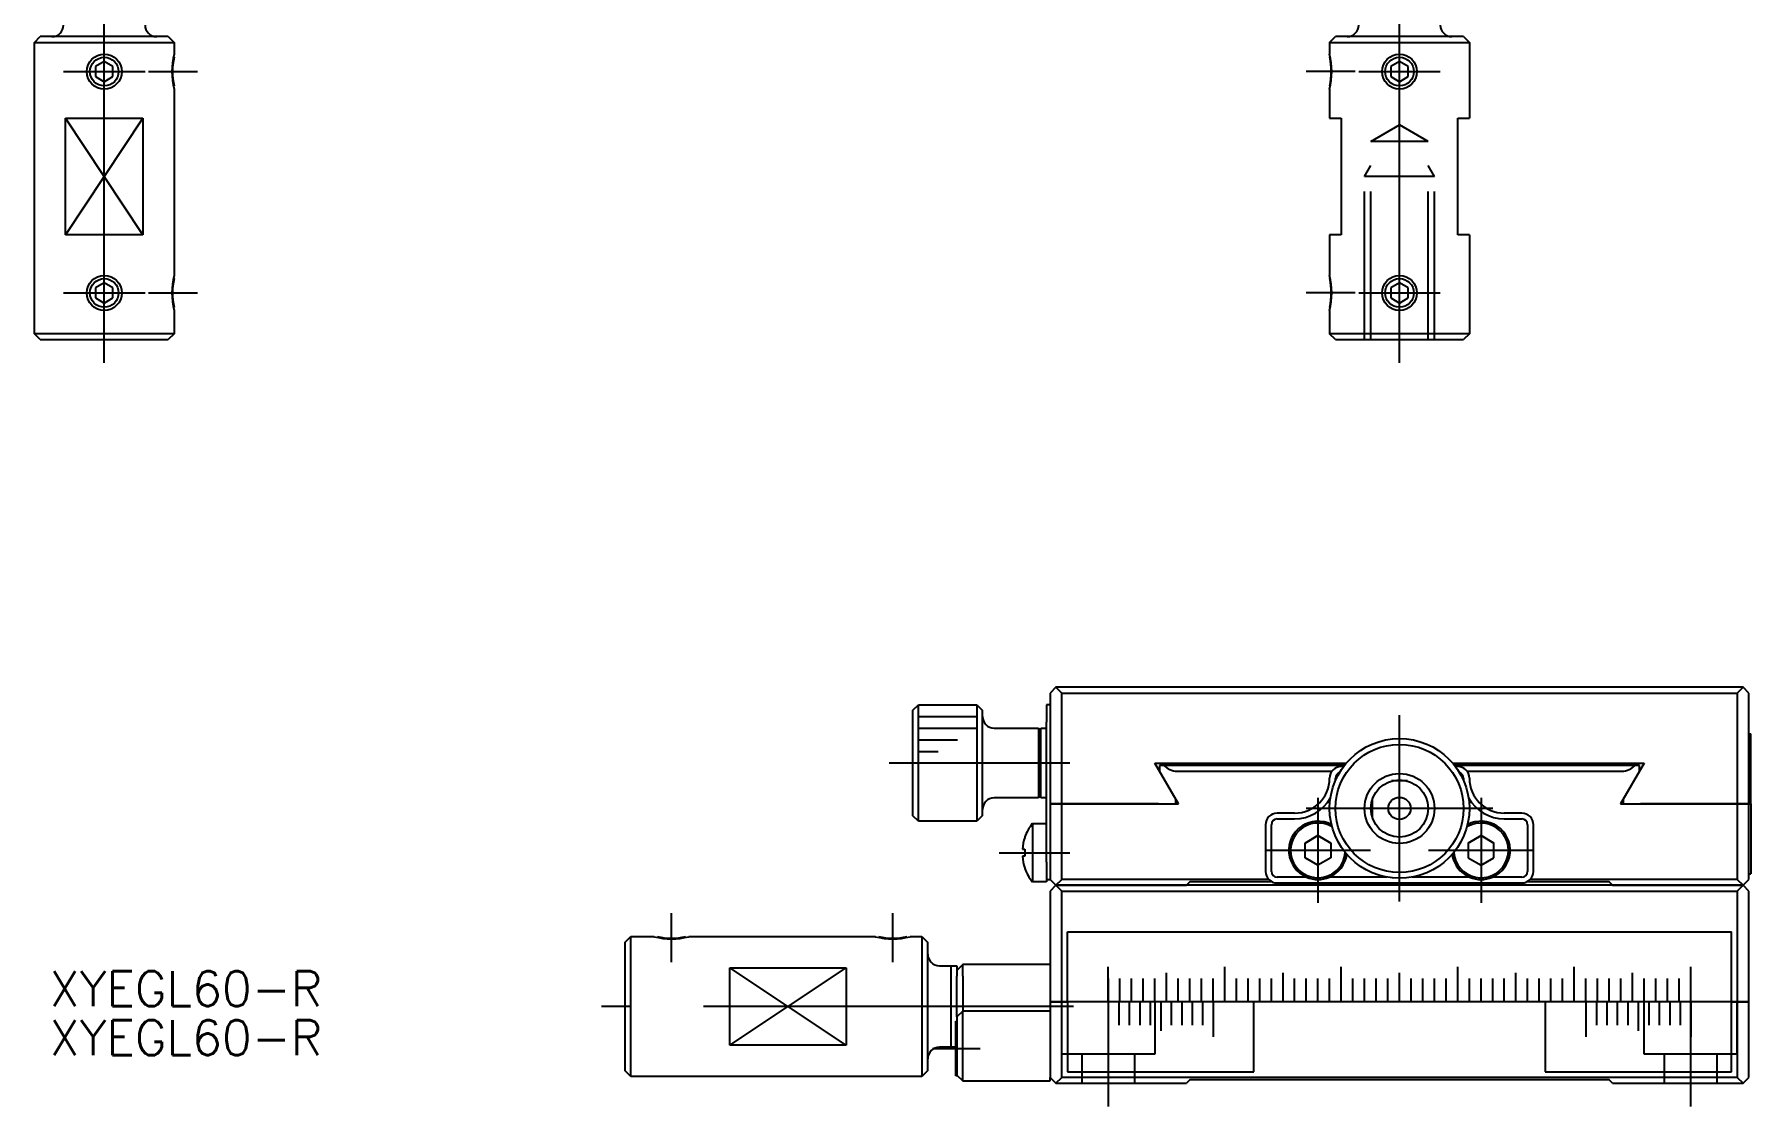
# Model space of a CAD drawing. Extents: x -137 to 250, y -132 to 121.
# Drawn here: x -117.2 to 30.2, y -132.4 to -40.3 of the extents above; entities that cross this region are included whole.
import ezdxf

# ---------------------------------------------------------------- set-up
doc = ezdxf.new("R2010")
doc.units = 0
doc.linetypes.add('CENTER', pattern=[50.8, 31.75, -6.35, 6.35, -6.35])
doc.linetypes.add('DASHED', pattern=[19.05, 12.7, -6.35])
doc.layers.get('0').update_dxf_attribs({"linetype": 'CONTINUOUS'})
doc.layers.add('CENTER', color=1, linetype='CENTER')
doc.styles.get("Standard").update_dxf_attribs({"font": 'txt.shx', "height": 3, "bigfont": 'bigfont.shx'})

# ---------------------------------------------------------------- blocks, each defined once
blk = doc.blocks.new('*U2')
at = {"color": 7, "linetype": 'CONTINUOUS'}
blk.add_text('XYEGL60-R', height=3, dxfattribs=at).set_placement((-115.89, -123.73))
blk = doc.blocks.new('*U3')
at = {"color": 7, "linetype": 'CONTINUOUS'}
blk.add_text('XYEGL60-R', height=3, dxfattribs=at).set_placement((-115.89, -127.95))

msp = doc.modelspace()

# ---------------------------------------------------------------- linework, layer by layer
at = {"color": 7, "linetype": 'CONTINUOUS'}
for p, q in [((-117.2, -41), (-116.7, -40.5)), ((-117.2, -66), (-117.2, -41)), ((-117.2, -41), (-105.2, -41)), ((-105.7, -40.5), (-116.7, -40.5)), ((-105.7, -40.5), (-105.2, -41)), ((-105.2, -41), (-105.2, -42)), ((-6, -41), (-5.5, -40.5)), ((-6, -41), (6, -41)), ((-6, -41), (-6, -42)), ((5.5, -40.5), (-5.5, -40.5)), ((5.5, -40.5), (6, -41)), ((6, -41), (6, -47.5)), ((-111.2, -42.63), (-111.95, -43.07)), ((-110.45, -43.07), (-111.2, -42.63)), ((0, -42.63), (-0.75, -43.07)), ((0.75, -43.07), (0, -42.63)), ((-111.95, -43.07), (-111.95, -43.93)), ((-111.95, -43.93), (-111.2, -44.37)), ((-111.2, -44.37), (-110.45, -43.93)), ((-110.45, -43.93), (-110.45, -43.07)), ((-0.75, -43.07), (-0.75, -43.93)), ((-0.75, -43.93), (0, -44.37)), ((0, -44.37), (0.75, -43.93)), ((0.75, -43.93), (0.75, -43.07)), ((-105.2, -45), (-105.2, -61)), ((-6, -45), (-6, -47.5)), ((-114.52, -57.5), (-114.52, -47.5)), ((-114.52, -47.5), (-107.89, -47.5)), ((-107.89, -47.5), (-107.89, -57.5)), ((-6, -47.5), (-5, -47.5)), ((-5, -47.5), (-5, -57.5)), ((5, -57.5), (5, -47.5)), ((5, -47.5), (6, -47.5)), ((-107.89, -57.5), (-114.52, -57.5)), ((-5, -57.5), (-6, -57.5)), ((-6, -57.5), (-6, -61)), ((6, -57.5), (5, -57.5)), ((6, -57.5), (6, -66)), ((-111.2, -61.63), (-111.95, -62.07)), ((-110.45, -62.07), (-111.2, -61.63)), ((0, -61.63), (-0.75, -62.07)), ((0.75, -62.07), (0, -61.63)), ((-111.95, -62.07), (-111.95, -62.93)), ((-111.95, -62.93), (-111.2, -63.37)), ((-111.2, -63.37), (-110.45, -62.93)), ((-110.45, -62.93), (-110.45, -62.07)), ((-0.75, -62.07), (-0.75, -62.93)), ((-0.75, -62.93), (0, -63.37)), ((0, -63.37), (0.75, -62.93)), ((0.75, -62.93), (0.75, -62.07)), ((-105.2, -64), (-105.2, -66)), ((-6, -64), (-6, -66)), ((-105.2, -66), (-117.2, -66)), ((-116.7, -66.5), (-117.2, -66)), ((-105.2, -66), (-105.7, -66.5)), ((6, -66), (-6, -66)), ((-5.5, -66.5), (-6, -66)), ((6, -66), (5.5, -66.5)), ((-116.7, -66.5), (-105.7, -66.5)), ((-5.5, -66.5), (5.5, -66.5)), ((-29.5, -96.36), (-30, -96.86)), ((-30, -96.86), (-30, -106.36)), ((29.5, -96.36), (-29.5, -96.36)), ((-29, -96.86), (-29.5, -96.36)), ((-29, -96.86), (29, -96.86)), ((-29, -106.36), (-29, -96.86)), ((29.5, -96.36), (29, -96.86)), ((29, -96.86), (29, -106.36)), ((30, -96.86), (29.5, -96.36)), ((30, -106.36), (30, -96.86)), ((-41.8, -98.36), (-41.3, -97.86)), ((-41.8, -98.36), (-41.8, -107.36)), ((-41.3, -107.86), (-41.3, -97.86)), ((-41.3, -97.86), (-36.3, -97.86)), ((-36.3, -97.86), (-36.3, -107.86)), ((-36.3, -97.86), (-35.8, -98.36)), ((-35.8, -107.36), (-35.8, -98.36)), ((-30.3, -97.86), (-30.3, -99.36)), ((-30, -97.86), (-30.3, -97.86)), ((-41.3, -98.86), (-36.3, -98.86)), ((-41.3, -99.86), (-36.3, -99.86)), ((-34.8, -99.86), (-31, -99.86)), ((-31, -99.86), (-31, -105.86)), ((-31, -99.86), (-30.8, -100.06)), ((-30.8, -105.86), (-30.8, -99.86)), ((-30.8, -99.86), (-30.3, -99.86)), ((-30.8, -105.66), (-30.8, -100.06)), ((-30.3, -111.36), (-30.3, -99.36)), ((-41.3, -100.86), (-37.95, -100.86)), ((1.5, -100.95), (1.5, -100.95)), ((30, -100.36), (30.15, -100.36)), ((30.15, -106.36), (30.15, -100.36)), ((-41.3, -101.86), (-39.6, -101.86)), ((-21, -102.86), (-4.56, -102.86)), ((-18.98, -106.36), (-21, -102.86)), ((-20.6, -103.06), (-20.6, -103.56)), ((-20.22, -103.06), (-20.6, -103.06)), ((-4.72, -103.06), (-20.22, -103.06)), ((-5, -103.06), (-5, -102.86)), ((4.56, -102.86), (21, -102.86)), ((20.22, -103.06), (4.72, -103.06)), ((5, -102.86), (5, -103.06)), ((21, -102.86), (18.98, -106.36)), ((20.6, -103.06), (20.22, -103.06)), ((20.6, -103.56), (20.6, -103.06)), ((-19.1, -103.56), (-5.8, -103.56)), ((-4.8, -103.16), (-5, -103.16)), ((-0.69, -104.36), (0.69, -104.36)), ((5, -103.16), (4.8, -103.16)), ((5.8, -103.56), (19.1, -103.56)), ((-31, -105.86), (-34.8, -105.86)), ((-30.8, -105.66), (-31, -105.86)), ((-30.3, -105.86), (-30.8, -105.86)), ((-19.2, -106.36), (-19.2, -105.98)), ((-2.34, -106.06), (-2.34, -107.46)), ((19.2, -105.98), (19.2, -106.36)), ((-41.3, -107.86), (-41.8, -107.36)), ((-35.8, -107.36), (-36.3, -107.86)), ((-30, -106.36), (-30, -112.86)), ((-29, -106.36), (-30, -106.36)), ((-30, -106.36), (-29, -106.36)), ((-29, -112.86), (-29, -106.36)), ((-29, -106.36), (-20.7, -106.36)), ((-20.7, -106.36), (-29, -106.36)), ((-20.7, -106.36), (-18.98, -106.36)), ((-18.98, -106.36), (-19.1, -106.16)), ((-9, -107.16), (-10.5, -107.16)), ((10.5, -107.16), (9, -107.16)), ((19.1, -106.16), (18.98, -106.36)), ((18.98, -106.36), (20.7, -106.36)), ((20.7, -106.36), (29, -106.36)), ((29, -106.36), (20.7, -106.36)), ((29, -106.36), (29, -112.86)), ((30, -106.36), (29, -106.36)), ((29, -106.36), (30, -106.36)), ((30, -112.86), (30, -106.36)), ((30.15, -106.36), (30, -106.36)), ((30, -106.36), (30.15, -106.36)), ((30.15, -106.36), (30.15, -112.36)), ((-36.3, -107.86), (-41.3, -107.86)), ((-31.52, -108.06), (-30.3, -108.06)), ((-31.52, -108.06), (-31.52, -113.06)), ((-11.5, -108.16), (-11.5, -112.16)), ((-11, -112.16), (-11, -108.16)), ((-10.5, -107.66), (-9, -107.66)), ((9, -107.66), (10.5, -107.66)), ((11, -108.16), (11, -112.16)), ((11.5, -112.16), (11.5, -108.16)), ((-32.38, -110.26), (-32.17, -110.26)), ((-32.17, -109.21), (-32.17, -109.25)), ((-32.17, -110.26), (-32.17, -110.86)), ((-7, -109.09), (-8.1, -109.73)), ((-8.1, -109.73), (-7, -109.09)), ((-8.1, -111), (-8.1, -109.73)), ((-5.9, -109.73), (-7, -109.09)), ((-7, -109.09), (-5.9, -109.73)), ((-5.9, -109.73), (-5.9, -111)), ((5.9, -109.73), (7, -109.09)), ((7, -109.09), (5.9, -109.73)), ((5.9, -109.73), (5.9, -111)), ((7, -109.09), (8.1, -109.73)), ((8.1, -109.73), (7, -109.09)), ((8.1, -111), (8.1, -109.73)), ((-32.17, -110.86), (-32.38, -110.86)), ((-32.17, -111.88), (-32.17, -111.91)), ((-30.3, -111.36), (-30.3, -112.86)), ((-7, -111.63), (-8.1, -111)), ((-5.9, -111), (-7, -111.63)), ((5.9, -111), (7, -111.63)), ((7, -111.63), (8.1, -111)), ((-30.3, -113.06), (-31.52, -113.06)), ((-30.3, -112.86), (-30.3, -113.06)), ((-30.3, -112.86), (-30, -112.86)), ((-30, -112.86), (-29.5, -113.36)), ((-29.5, -113.36), (-30, -113.86)), ((-29.5, -113.36), (-29, -112.86)), ((-18.3, -113.36), (-29.5, -113.36)), ((-29.5, -113.36), (-18.3, -113.36)), ((-29, -113.86), (-29.5, -113.36)), ((-11.21, -112.86), (-29, -112.86)), ((-18, -113.06), (-18.3, -113.36)), ((18.3, -113.36), (-18.3, -113.36)), ((-10.94, -113.06), (-18, -113.06)), ((-7.98, -112.66), (-10.5, -112.66)), ((-10.5, -113.16), (10.5, -113.16)), ((-1.09, -112.66), (-6.02, -112.66)), ((6.02, -112.66), (1.09, -112.66)), ((10.5, -112.66), (7.98, -112.66)), ((18, -113.06), (10.94, -113.06)), ((29, -112.86), (11.21, -112.86)), ((18.3, -113.36), (18, -113.06)), ((29.5, -113.36), (18.3, -113.36)), ((18.3, -113.36), (29.5, -113.36)), ((29, -112.86), (29.5, -113.36)), ((29.5, -113.36), (29, -113.86)), ((29.5, -113.36), (30, -112.86)), ((30, -113.86), (29.5, -113.36)), ((30, -112.36), (30.15, -112.36)), ((-30, -113.86), (-30, -123.36)), ((-29, -113.86), (29, -113.86)), ((-29, -123.36), (-29, -113.86)), ((29, -113.86), (29, -123.36)), ((30, -123.36), (30, -113.86)), ((-66.5, -118.26), (-66, -117.76)), ((-66, -123.76), (-66, -117.76)), ((-66, -117.76), (-64, -117.76)), ((-61, -117.76), (-45, -117.76)), ((-42, -117.76), (-41, -117.76)), ((-41, -117.76), (-41, -123.76)), ((-41, -117.76), (-40.5, -118.26)), ((-28.5, -117.36), (28.5, -117.36)), ((-28.5, -123.36), (-28.5, -117.36)), ((28.5, -123.36), (28.5, -117.36)), ((-66.5, -118.26), (-66.5, -123.76)), ((-40.5, -123.76), (-40.5, -118.26)), ((-57.5, -120.45), (-47.5, -120.45)), ((-57.5, -127.08), (-57.5, -120.45)), ((-47.5, -120.45), (-47.5, -127.08)), ((-39.5, -120.26), (-38.5, -120.26)), ((-38.5, -127.26), (-38.5, -120.26)), ((-38.5, -127.26), (-38.5, -120.26)), ((-38.5, -120.26), (-38, -120.26)), ((-37.5, -120.16), (-38, -120.66)), ((-38, -120.26), (-38, -120.66)), ((-38, -120.66), (-38, -121.16)), ((-30, -120.16), (-37.5, -120.16)), ((-37.5, -121.16), (-37.5, -120.16)), ((-30, -120.16), (-34, -120.16)), ((-25, -120.86), (-25, -120.36)), ((-15, -120.86), (-15, -120.36)), ((-5, -120.86), (-5, -120.36)), ((5, -120.86), (5, -120.36)), ((15, -120.86), (15, -120.36)), ((25, -120.86), (25, -120.36)), ((-38, -124.66), (-38, -121.16)), ((-37.5, -121.16), (-37.5, -124.16)), ((-25, -121.36), (-25, -120.86)), ((-25, -123.36), (-25, -121.36)), ((-24, -123.36), (-24, -121.36)), ((-23, -123.36), (-23, -121.36)), ((-22, -123.36), (-22, -121.36)), ((-21, -123.36), (-21, -121.36)), ((-20, -121.36), (-20, -120.86)), ((-20, -123.36), (-20, -121.36)), ((-19, -123.36), (-19, -121.36)), ((-18, -123.36), (-18, -121.36)), ((-17, -123.36), (-17, -121.36)), ((-16, -123.36), (-16, -121.36)), ((-15, -121.36), (-15, -120.86)), ((-15, -123.36), (-15, -121.36)), ((-14, -123.36), (-14, -121.36)), ((-13, -123.36), (-13, -121.36)), ((-12, -123.36), (-12, -121.36)), ((-11, -123.36), (-11, -121.36)), ((-10, -121.36), (-10, -120.86)), ((-10, -123.36), (-10, -121.36)), ((-9, -123.36), (-9, -121.36)), ((-8, -123.36), (-8, -121.36)), ((-7, -123.36), (-7, -121.36)), ((-6, -123.36), (-6, -121.36)), ((-5, -121.36), (-5, -120.86)), ((-5, -123.36), (-5, -121.36)), ((-4, -123.36), (-4, -121.36)), ((-3, -123.36), (-3, -121.36)), ((-2, -123.36), (-2, -121.36)), ((-1, -123.36), (-1, -121.36)), ((0, -121.36), (0, -120.86)), ((0, -123.36), (0, -121.36)), ((1, -123.36), (1, -121.36)), ((2, -123.36), (2, -121.36)), ((3, -123.36), (3, -121.36)), ((4, -123.36), (4, -121.36)), ((5, -121.36), (5, -120.86)), ((5, -123.36), (5, -121.36)), ((6, -123.36), (6, -121.36)), ((7, -123.36), (7, -121.36)), ((8, -123.36), (8, -121.36)), ((9, -123.36), (9, -121.36)), ((10, -121.36), (10, -120.86)), ((10, -123.36), (10, -121.36)), ((11, -123.36), (11, -121.36)), ((12, -123.36), (12, -121.36)), ((13, -123.36), (13, -121.36)), ((14, -123.36), (14, -121.36)), ((15, -121.36), (15, -120.86)), ((15, -123.36), (15, -121.36)), ((16, -123.36), (16, -121.36)), ((17, -123.36), (17, -121.36)), ((18, -123.36), (18, -121.36)), ((19, -123.36), (19, -121.36)), ((20, -121.36), (20, -120.86)), ((20, -123.36), (20, -121.36)), ((21, -123.36), (21, -121.36)), ((22, -123.36), (22, -121.36)), ((23, -123.36), (23, -121.36)), ((24, -123.36), (24, -121.36)), ((25, -121.36), (25, -120.86)), ((25, -123.36), (25, -121.36)), ((-66.5, -123.76), (-66.5, -129.26)), ((-66, -129.76), (-66, -123.76)), ((-41, -123.76), (-41, -129.76)), ((-40.5, -129.26), (-40.5, -123.76)), ((-30, -123.36), (-30, -129.86)), ((-29, -123.36), (-30, -123.36)), ((-30, -123.36), (-29, -123.36)), ((-29, -129.86), (-29, -123.36)), ((-29, -123.36), (-28.51, -123.36)), ((-28.51, -123.36), (-29, -123.36)), ((-25.01, -123.36), (-28.5, -123.36)), ((-25.01, -123.36), (-28.5, -123.36)), ((-28.5, -123.36), (-28.5, -129.36)), ((-25, -123.36), (-25.01, -123.36)), ((-25, -123.36), (-25.01, -123.36)), ((-25, -123.36), (-25, -125.36)), ((-24.99, -123.36), (-25, -123.36)), ((-24.99, -123.36), (-25, -123.36)), ((-24.11, -123.36), (-24.99, -123.36)), ((-24.1, -123.36), (-24.99, -123.36)), ((-24.1, -123.36), (-24.11, -123.36)), ((-24.1, -123.36), (-24.1, -125.36)), ((-24.09, -123.36), (-24.1, -123.36)), ((-24.01, -123.36), (-24.1, -123.36)), ((-24, -123.36), (-24.09, -123.36)), ((-24, -123.36), (-24.01, -123.36)), ((-23.21, -123.36), (-24, -123.36)), ((-23.99, -123.36), (-24, -123.36)), ((-23.2, -123.36), (-23.99, -123.36)), ((-23.2, -123.36), (-23.21, -123.36)), ((-23.2, -123.36), (-23.2, -125.36)), ((-23.01, -123.36), (-23.2, -123.36)), ((-23.19, -123.36), (-23.2, -123.36)), ((-23, -123.36), (-23.19, -123.36)), ((-23, -123.36), (-23.01, -123.36)), ((-22.31, -123.36), (-23, -123.36)), ((-22.99, -123.36), (-23, -123.36)), ((-22.3, -123.36), (-22.99, -123.36)), ((-22.3, -123.36), (-22.31, -123.36)), ((-22.3, -123.36), (-22.3, -125.36)), ((-22.29, -123.36), (-22.3, -123.36)), ((-22.01, -123.36), (-22.3, -123.36)), ((-22, -123.36), (-22.29, -123.36)), ((-22, -123.36), (-22.01, -123.36)), ((-21.41, -123.36), (-22, -123.36)), ((-21.99, -123.36), (-22, -123.36)), ((-21.4, -123.36), (-21.99, -123.36)), ((-21.4, -123.36), (-21.41, -123.36)), ((-21.4, -123.36), (-21.4, -125.36)), ((-21.39, -123.36), (-21.4, -123.36)), ((-21.01, -123.36), (-21.4, -123.36)), ((-21, -123.36), (-21.39, -123.36)), ((-21, -123.36), (-21.01, -123.36)), ((-20.51, -123.36), (-21, -123.36)), ((-20.99, -123.36), (-21, -123.36)), ((-20.5, -123.36), (-20.99, -123.36)), ((-20.5, -123.36), (-20.51, -123.36)), ((-20.5, -123.36), (-20.5, -125.36)), ((-20.01, -123.36), (-20.5, -123.36)), ((-20.49, -123.36), (-20.5, -123.36)), ((-20, -123.36), (-20.49, -123.36)), ((-20, -123.36), (-20.01, -123.36)), ((-19.99, -123.36), (-20, -123.36)), ((-19.61, -123.36), (-20, -123.36)), ((-19.6, -123.36), (-19.99, -123.36)), ((-19.6, -123.36), (-19.61, -123.36)), ((-19.6, -123.36), (-19.6, -125.36)), ((-19.59, -123.36), (-19.6, -123.36)), ((-19.01, -123.36), (-19.6, -123.36)), ((-19, -123.36), (-19.59, -123.36)), ((-19, -123.36), (-19.01, -123.36)), ((-18.71, -123.36), (-19, -123.36)), ((-18.99, -123.36), (-19, -123.36)), ((-18.7, -123.36), (-18.99, -123.36)), ((-18.7, -123.36), (-18.71, -123.36)), ((-18.7, -123.36), (-18.7, -125.36)), ((-18.69, -123.36), (-18.7, -123.36)), ((-18.01, -123.36), (-18.7, -123.36)), ((-18, -123.36), (-18.69, -123.36)), ((-18, -123.36), (-18.01, -123.36)), ((-17.81, -123.36), (-18, -123.36)), ((-17.99, -123.36), (-18, -123.36)), ((-17.8, -123.36), (-17.99, -123.36)), ((-17.8, -123.36), (-17.81, -123.36)), ((-17.8, -123.36), (-17.8, -125.36)), ((-17.79, -123.36), (-17.8, -123.36)), ((-17.01, -123.36), (-17.8, -123.36)), ((-17, -123.36), (-17.79, -123.36)), ((-17, -123.36), (-17.01, -123.36)), ((-16.91, -123.36), (-17, -123.36)), ((-16.99, -123.36), (-17, -123.36)), ((-16.9, -123.36), (-16.99, -123.36)), ((-16.9, -123.36), (-16.91, -123.36)), ((-16.9, -123.36), (-16.9, -125.36)), ((-16.01, -123.36), (-16.9, -123.36)), ((-16.89, -123.36), (-16.9, -123.36)), ((-16.01, -123.36), (-16.89, -123.36)), ((-16, -123.36), (-16.01, -123.36)), ((-16, -123.36), (-16.01, -123.36)), ((-16, -123.36), (-16, -125.36)), ((-15.99, -123.36), (-16, -123.36)), ((-15.99, -123.36), (-16, -123.36)), ((-15, -123.36), (-15.99, -123.36)), ((-15.01, -123.36), (-15.99, -123.36)), ((-15, -123.36), (-15.01, -123.36)), ((-14, -123.36), (-15, -123.36)), ((-14.99, -123.36), (-15, -123.36)), ((-14.01, -123.36), (-14.99, -123.36)), ((-14, -123.36), (-14.01, -123.36)), ((-13.99, -123.36), (-14, -123.36)), ((-13, -123.36), (-14, -123.36)), ((-13.01, -123.36), (-13.99, -123.36)), ((-13, -123.36), (-13.01, -123.36)), ((-12.99, -123.36), (-13, -123.36)), ((-12.5, -123.36), (-13, -123.36)), ((-12.5, -123.36), (-12.99, -123.36)), ((-12.5, -129.36), (-12.5, -123.36)), ((-12.49, -123.36), (-12.5, -123.36)), ((-12, -123.36), (-12.49, -123.36)), ((-11, -123.36), (-12, -123.36)), ((-10, -123.36), (-11, -123.36)), ((-9, -123.36), (-10, -123.36)), ((-8, -123.36), (-9, -123.36)), ((-7, -123.36), (-8, -123.36)), ((-6, -123.36), (-7, -123.36)), ((-5, -123.36), (-6, -123.36)), ((-4, -123.36), (-5, -123.36)), ((-3, -123.36), (-4, -123.36)), ((-2, -123.36), (-3, -123.36)), ((-1, -123.36), (-2, -123.36)), ((0, -123.36), (-1, -123.36)), ((1, -123.36), (0, -123.36)), ((2, -123.36), (1, -123.36)), ((3, -123.36), (2, -123.36)), ((4, -123.36), (3, -123.36)), ((5, -123.36), (4, -123.36)), ((6, -123.36), (5, -123.36)), ((7, -123.36), (6, -123.36)), ((8, -123.36), (7, -123.36)), ((9, -123.36), (8, -123.36)), ((10, -123.36), (9, -123.36)), ((11, -123.36), (10, -123.36)), ((12, -123.36), (11, -123.36)), ((12.49, -123.36), (12, -123.36)), ((12.5, -123.36), (12.49, -123.36)), ((12.5, -123.36), (12.5, -129.36)), ((13, -123.36), (12.5, -123.36)), ((12.99, -123.36), (12.5, -123.36)), ((13, -123.36), (12.99, -123.36)), ((14, -123.36), (13, -123.36)), ((13.01, -123.36), (13, -123.36)), ((13.99, -123.36), (13.01, -123.36)), ((14, -123.36), (13.99, -123.36)), ((15, -123.36), (14, -123.36)), ((14.01, -123.36), (14, -123.36)), ((14.99, -123.36), (14.01, -123.36)), ((15, -123.36), (14.99, -123.36)), ((15.99, -123.36), (15, -123.36)), ((15.01, -123.36), (15, -123.36)), ((15.99, -123.36), (15.01, -123.36)), ((16, -123.36), (15.99, -123.36)), ((16, -123.36), (15.99, -123.36)), ((16, -123.36), (16, -125.36)), ((16.01, -123.36), (16, -123.36)), ((16.01, -123.36), (16, -123.36)), ((16.89, -123.36), (16.01, -123.36)), ((16.9, -123.36), (16.01, -123.36)), ((16.9, -123.36), (16.89, -123.36)), ((16.9, -123.36), (16.9, -125.36)), ((16.91, -123.36), (16.9, -123.36)), ((16.99, -123.36), (16.9, -123.36)), ((17, -123.36), (16.91, -123.36)), ((17, -123.36), (16.99, -123.36)), ((17.79, -123.36), (17, -123.36)), ((17.01, -123.36), (17, -123.36)), ((17.8, -123.36), (17.01, -123.36)), ((17.8, -123.36), (17.79, -123.36)), ((17.8, -123.36), (17.8, -125.36)), ((17.99, -123.36), (17.8, -123.36)), ((17.81, -123.36), (17.8, -123.36)), ((18, -123.36), (17.81, -123.36)), ((18, -123.36), (17.99, -123.36)), ((18.69, -123.36), (18, -123.36)), ((18.01, -123.36), (18, -123.36)), ((18.7, -123.36), (18.01, -123.36)), ((18.7, -123.36), (18.69, -123.36)), ((18.7, -123.36), (18.7, -125.36)), ((18.71, -123.36), (18.7, -123.36)), ((18.99, -123.36), (18.7, -123.36)), ((19, -123.36), (18.71, -123.36)), ((19, -123.36), (18.99, -123.36)), ((19.59, -123.36), (19, -123.36)), ((19.01, -123.36), (19, -123.36)), ((19.6, -123.36), (19.01, -123.36)), ((19.6, -123.36), (19.59, -123.36)), ((19.6, -123.36), (19.6, -125.36)), ((19.61, -123.36), (19.6, -123.36)), ((19.99, -123.36), (19.6, -123.36)), ((20, -123.36), (19.61, -123.36)), ((20, -123.36), (19.99, -123.36)), ((20.49, -123.36), (20, -123.36)), ((20.01, -123.36), (20, -123.36)), ((20.5, -123.36), (20.01, -123.36)), ((20.5, -123.36), (20.49, -123.36)), ((20.5, -123.36), (20.5, -125.36)), ((20.51, -123.36), (20.5, -123.36)), ((20.99, -123.36), (20.5, -123.36)), ((21, -123.36), (20.51, -123.36)), ((21, -123.36), (20.99, -123.36)), ((21.01, -123.36), (21, -123.36)), ((21.39, -123.36), (21, -123.36)), ((21.4, -123.36), (21.01, -123.36)), ((21.4, -123.36), (21.39, -123.36)), ((21.4, -123.36), (21.4, -125.36)), ((21.41, -123.36), (21.4, -123.36)), ((21.99, -123.36), (21.4, -123.36)), ((22, -123.36), (21.41, -123.36)), ((22, -123.36), (21.99, -123.36)), ((22.29, -123.36), (22, -123.36)), ((22.01, -123.36), (22, -123.36)), ((22.3, -123.36), (22.01, -123.36)), ((22.3, -123.36), (22.29, -123.36)), ((22.3, -123.36), (22.3, -125.36)), ((22.99, -123.36), (22.3, -123.36)), ((22.31, -123.36), (22.3, -123.36)), ((23, -123.36), (22.31, -123.36)), ((23, -123.36), (22.99, -123.36)), ((23.01, -123.36), (23, -123.36)), ((23.19, -123.36), (23, -123.36)), ((23.2, -123.36), (23.01, -123.36)), ((23.2, -123.36), (23.19, -123.36)), ((23.2, -123.36), (23.2, -125.36)), ((23.99, -123.36), (23.2, -123.36)), ((23.21, -123.36), (23.2, -123.36)), ((24, -123.36), (23.21, -123.36)), ((24, -123.36), (23.99, -123.36)), ((24.01, -123.36), (24, -123.36)), ((24.09, -123.36), (24, -123.36)), ((24.1, -123.36), (24.01, -123.36)), ((24.1, -123.36), (24.09, -123.36)), ((24.1, -123.36), (24.1, -125.36)), ((24.99, -123.36), (24.1, -123.36)), ((24.11, -123.36), (24.1, -123.36)), ((24.99, -123.36), (24.11, -123.36)), ((25, -123.36), (24.99, -123.36)), ((25, -123.36), (24.99, -123.36)), ((25, -123.36), (25, -125.36)), ((25.01, -123.36), (25, -123.36)), ((25.01, -123.36), (25, -123.36)), ((28.5, -123.36), (25.01, -123.36)), ((28.5, -123.36), (25.01, -123.36)), ((28.5, -129.36), (28.5, -123.36)), ((28.51, -123.36), (29, -123.36)), ((29, -123.36), (28.51, -123.36)), ((29, -123.36), (29, -129.86)), ((30, -123.36), (29, -123.36)), ((29, -123.36), (30, -123.36)), ((30, -129.86), (30, -123.36)), ((-38.1, -125.01), (-38, -125.01)), ((-38.1, -129.71), (-38.1, -125.01)), ((-37.5, -124.16), (-38, -124.66)), ((-38, -124.66), (-38, -125.16)), ((-38, -125.16), (-38, -129.16)), ((-30, -124.16), (-37.5, -124.16)), ((-37.5, -125.16), (-37.5, -124.16)), ((-37.5, -129.16), (-37.5, -125.16)), ((-25, -125.36), (-25, -125.86)), ((-25, -125.86), (-25, -126.36)), ((-20.5, -125.36), (-20.5, -125.86)), ((-16, -125.36), (-16, -125.86)), ((-16, -125.86), (-16, -126.36)), ((16, -125.36), (16, -125.86)), ((16, -125.86), (16, -126.36)), ((20.5, -125.36), (20.5, -125.86)), ((25, -125.36), (25, -125.86)), ((25, -125.86), (25, -126.36)), ((-47.5, -127.08), (-57.5, -127.08)), ((-38.5, -127.26), (-39.5, -127.26)), ((-38.1, -127.26), (-38.5, -127.26)), ((-66, -129.76), (-66.5, -129.26)), ((-40.5, -129.26), (-41, -129.76)), ((-38, -129.16), (-38, -129.66)), ((-38, -129.66), (-37.5, -130.16)), ((-37.5, -130.16), (-37.5, -129.16)), ((-28.5, -129.36), (-12.5, -129.36)), ((12.5, -129.36), (28.5, -129.36)), ((-41, -129.76), (-66, -129.76)), ((-37.95, -129.71), (-38.1, -129.71)), ((-37.95, -129.71), (-37.8, -129.86)), ((-37.5, -130.16), (-30, -130.16)), ((-30, -130.16), (-30, -129.86)), ((-30, -129.86), (-29.5, -130.36)), ((-29.5, -130.36), (-29, -129.86)), ((-29.5, -130.36), (-18.3, -130.36)), ((29, -129.86), (-29, -129.86)), ((-18, -130.06), (-18.3, -130.36)), ((18, -130.06), (-18, -130.06)), ((18.3, -130.36), (18, -130.06)), ((18.3, -130.36), (29.5, -130.36)), ((29, -129.86), (29.5, -130.36)), ((29.5, -130.36), (30, -129.86))]:
    msp.add_line(p, q, dxfattribs=at)
at = {"color": 3, "linetype": 'CONTINUOUS'}
for p, q in [((-107.89, -57.5), (-114.52, -47.5)), ((-107.89, -47.5), (-114.52, -57.5)), ((-47.5, -127.08), (-57.5, -120.45)), ((-57.5, -127.08), (-47.5, -120.45))]:
    msp.add_line(p, q, dxfattribs=at)
at = {"color": 3, "linetype": 'DASHED'}
for p, q in [((-2.46, -49.5), (0, -48.08)), ((2.46, -49.5), (0, -48.08)), ((-2.46, -66.5), (-2.46, -49.5)), ((2.46, -49.5), (-2.46, -49.5)), ((2.46, -66.5), (2.46, -49.5)), ((-3, -52.5), (-2.46, -51.56)), ((3, -52.5), (2.46, -51.56)), ((-3, -66.5), (-3, -52.5)), ((3, -52.5), (-3, -52.5)), ((3, -66.5), (3, -52.5)), ((-29, -127.86), (-29, -123.36)), ((-21, -123.36), (-21, -127.86)), ((21, -127.86), (21, -123.36)), ((29, -127.86), (29, -123.36)), ((-21, -127.86), (-29, -127.86)), ((-27.25, -130.36), (-27.25, -127.86)), ((-22.75, -127.86), (-22.75, -130.36)), ((29, -127.86), (21, -127.86)), ((22.75, -130.36), (22.75, -127.86)), ((27.25, -127.86), (27.25, -130.36))]:
    msp.add_line(p, q, dxfattribs=at)
at = {"color": 3, "linetype": 'CONTINUOUS'}
for centre, radius in [((-111.2, -43.5), 1.5), ((0, -43.5), 1.5), ((-111.2, -62.5), 1.5), ((0, -62.5), 1.5), ((0, -106.76), 3)]:
    msp.add_circle(centre, radius, dxfattribs=at)
at = {"color": 7, "linetype": 'CONTINUOUS'}
for centre, radius in [((-111.2, -43.5), 1.23), ((0, -43.5), 1.23), ((-111.2, -62.5), 1.23), ((0, -62.5), 1.23), ((0, -106.76), 6), ((0, -106.76), 5.5), ((0, -106.76), 2.46), ((0, -106.76), 0.951)]:
    msp.add_circle(centre, radius, dxfattribs=at)
for centre, radius, start, end in [((-115.7, -39.5), 1, 270, 0), ((-106.7, -39.5), 1, 180, 270), ((-4.5, -39.5), 1, 270, 0), ((4.5, -39.5), 1, 180, 270), ((-99.53, -43.5), 5.81, 167.7747, 192.2253), ((-11.67, -43.5), 5.81, 347.7747, 12.2253), ((-99.53, -62.5), 5.81, 167.7747, 192.2253), ((-11.67, -62.5), 5.81, 347.7747, 12.2253), ((-34.8, -98.86), 1, 180, 270), ((-19.1, -102.06), 1.5, 221.8103, 270), ((19.1, -102.06), 1.5, 270, 318.1897), ((-9, -104.16), 3, 270, 0), ((-5, -104.16), 1, 90, 180), ((-9, -104.16), 3.5, 356.4341, 0), ((-5, -104.16), 0.5, 107.5979, 180), ((5, -104.16), 1, 0, 90), ((5, -104.16), 0.5, 0, 72.4021), ((9, -104.16), 3.5, 180, 183.5659), ((9, -104.16), 3, 180, 270), ((-34.8, -106.86), 1, 90, 180), ((-9, -104.16), 3.5, 270, 331.339), ((9, -104.16), 3.5, 208.661, 270), ((-10.5, -108.16), 1, 90, 180), ((10.5, -108.16), 1, 0, 90), ((-28.4, -110.56), 4, 141.3178, 160.2754), ((-10.5, -108.16), 0.5, 90, 180), ((-7, -110.36), 2.5, 62.2913, 246.9261), ((-7, -110.36), 2.35, 58.8985, 355.5337), ((7, -110.36), 2.35, 184.4663, 119.5381), ((7, -110.36), 2.35, 119.5381, 121.1015), ((7, -110.36), 2.5, 293.0739, 117.7087), ((10.5, -108.16), 0.5, 0, 90), ((-28.4, -110.56), 3.99, 160.7318, 175.6866), ((-28.4, -110.56), 3.99, 184.3134, 199.2682), ((-28.4, -110.56), 4, 199.7246, 218.6822), ((-7, -110.36), 2.5, 293.0739, 352.1409), ((7, -110.36), 2.5, 187.8591, 246.9261), ((-10.5, -112.16), 1, 180, 270), ((-10.5, -112.16), 0.5, 180, 270), ((-7, -110.36), 2.5, 246.9261, 293.0739), ((7, -110.36), 2.5, 246.9261, 293.0739), ((10.5, -112.16), 1, 270, 0), ((10.5, -112.16), 0.5, 270, 0), ((-62.5, -112.09), 5.81, 257.7755, 282.2245), ((-43.5, -112.09), 5.81, 257.7755, 282.2245), ((-39.5, -119.26), 1, 180, 270), ((-39.5, -128.26), 1, 90, 180)]:
    msp.add_arc(centre, radius, start, end, dxfattribs=at)
at = {"color": 3, "linetype": 'CONTINUOUS'}
for centre, radius, start, end in [((-99.25, -43.5), 6.14, 165.8629, 194.1371), ((-11.96, -43.5), 6.14, 345.8629, 14.1371), ((-99.25, -62.5), 6.14, 165.8629, 194.1371), ((-11.96, -62.5), 6.14, 345.8629, 14.1371), ((-62.5, -111.89), 6.07, 255.6813, 284.3187), ((-43.5, -111.89), 6.07, 255.6813, 284.3187)]:
    msp.add_arc(centre, radius, start, end, dxfattribs=at)
at = {"layer": 'CENTER', "color": 1, "linetype": 'CENTER'}
for p, q in [((0, -68.5), (0, 32)), ((-111.2, -68.5), (-111.2, -28)), ((-114.7, -43.5), (-107.7, -43.5)), ((-107.39, -43.5), (-103.2, -43.5)), ((-3.81, -43.5), (-8, -43.5)), ((-3.5, -43.5), (3.5, -43.5)), ((-114.7, -62.5), (-107.7, -62.5)), ((-107.39, -62.5), (-103.2, -62.5)), ((-3.81, -62.5), (-8, -62.5)), ((-3.5, -62.5), (3.5, -62.5)), ((0, -114.76), (0, -98.76)), ((-28.3, -102.86), (-43.8, -102.86)), ((-7, -105.86), (-7, -114.86)), ((7, -105.86), (7, -114.86)), ((8, -106.76), (-8, -106.76)), ((-2.5, -110.36), (-11.5, -110.36)), ((11.5, -110.36), (2.5, -110.36)), ((-34.38, -110.56), (-28.3, -110.56)), ((-62.5, -119.95), (-62.5, -115.76)), ((-43.5, -119.95), (-43.5, -115.76)), ((-25, -121.36), (-25, -132.36)), ((25, -132.36), (25, -121.36)), ((-28, -123.76), (-68.5, -123.76)), ((-40.1, -127.36), (-36, -127.36))]:
    msp.add_line(p, q, dxfattribs=at)

# ---------------------------------------------------------------- block references
at = {"color": 7, "linetype": 'CONTINUOUS'}
for name in ['*U2', '*U3']:
    msp.add_blockref(name, (0, 0), dxfattribs=at)

doc.saveas('drawing.dxf')
